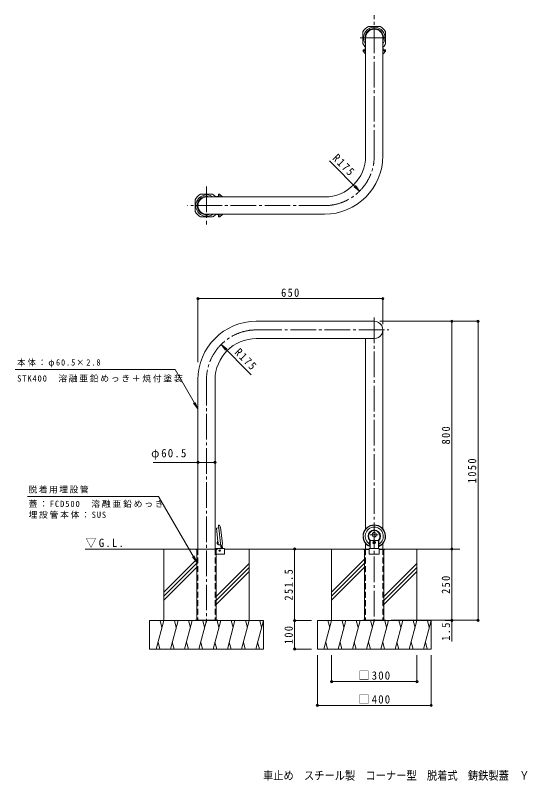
# Model space of a CAD drawing. Units: millimetres at full size, sheet at 1:10; some dimension numbers follow another scale. Extents: x -1749 to 1825, y -1371 to 1318.
# Drawn here: x -1749 to 38, y -1371 to 1318 of the extents above; entities that cross this region are included whole.
import ezdxf
from ezdxf.enums import TextEntityAlignment as Align

# ---------------------------------------------------------------- set-up
doc = ezdxf.new("R2010")
doc.units = ezdxf.units.MM
doc.header["$LTSCALE"] = 10
doc.header["$PDMODE"] = 32
doc.header["$PDSIZE"] = 8
for name, pattern in [('CHAIN2', [12, 9, -1, 1, -1]), ('DASHED1', [1.8, 1.2, -0.6]), ('DASHED2', [3, 2, -1])]:
    doc.linetypes.add(name, pattern=pattern)
for name, color, linetype, lineweight in [('C-0', 7, 'CHAIN2', 9), ('C-1', 7, 'Continuous', 9), ('C-2', 3, 'Continuous', 9), ('C-3', 4, 'Continuous', 9), ('C-4', 7, 'Continuous', 9), ('C-5', 7, 'Continuous', 9), ('C-6', 6, 'Continuous', 5)]:
    doc.layers.add(name, color=color, linetype=linetype, lineweight=lineweight)
doc.layers.add('F-5_F-5ﾚｲﾔ', color=2, linetype='Continuous')
doc.styles.add('ＭＳ ゴシック', font='')
doc.styles.get('ＭＳ ゴシック').set_extended_font_data('MS Gothic')

msp = doc.modelspace()

# ---------------------------------------------------------------- linework, layer by layer
at = {"layer": 'C-0'}
for p, q in [((-487.22, 824.23), (-487.22, 1317.71)), ((-537.22, 1238.73), (-437.22, 1238.73)), ((-1076.72, 715.92), (-1076.72, 582.55)), ((-662.22, 649.23), (-1143.33, 649.23)), ((-487.22, 256.22), (-487.22, -819.8)), ((-901.72, 212.5), (-436.48, 212.5)), ((-1076.72, 37.5), (-1076.72, -814.96)), ((-473.82, -506.88), (-501.27, -506.87))]:
    msp.add_line(p, q, dxfattribs=at)
for centre, start, end in [((-662.22, 824.23), 270, 0), ((-901.72, 37.5), 90, 180)]:
    msp.add_arc(centre, 175, start, end, dxfattribs=at)
at = {"layer": 'C-1'}
for p, q in [((-466.61, 1278.73), (-507.84, 1278.73)), ((-527.22, 1218.12), (-527.22, 1259.35)), ((-447.22, 1259.35), (-447.22, 1218.12)), ((-1097.34, 689.23), (-1056.11, 689.23)), ((-1116.72, 669.85), (-1116.72, 628.62)), ((-1056.11, 609.23), (-1097.34, 609.23)), ((-1116.72, -807.25), (-1116.72, -808.75)), ((-1116.72, -807.25), (-1036.72, -807.25)), ((-1089.22, -807.25), (-1089.22, -808.75)), ((-1064.22, -807.25), (-1064.22, -808.75)), ((-1036.72, -807.25), (-1036.72, -808.75)), ((-527.22, -807.25), (-527.22, -808.75)), ((-527.22, -807.25), (-447.22, -807.25)), ((-507.84, -807.25), (-507.84, -808.75)), ((-466.61, -807.25), (-466.61, -808.75)), ((-447.22, -807.25), (-447.22, -808.75))]:
    msp.add_line(p, q, dxfattribs=at)
for centre, start, end in [((-487.22, 1238.73), 117.26608, 152.73399), ((-487.22, 1238.73), 27.26601, 62.73392), ((-487.22, 1238.73), 207.26601, 227.76116), ((-487.22, 1238.73), 312.23863, 332.73399), ((-1076.72, 649.23), 117.26601, 152.73392), ((-1076.72, 649.23), 42.23863, 62.73399), ((-1076.72, 649.23), 207.26608, 242.73399), ((-1076.72, 649.23), 297.26601, 317.76116)]:
    msp.add_arc(centre, 45, start, end, dxfattribs=at)
at = {"layer": 'C-2'}
for p, q in [((-517.47, 824.23), (-517.47, 1238.73)), ((-456.97, 824.23), (-456.97, 1238.73)), ((-662.22, 679.48), (-1076.72, 679.48)), ((-662.22, 618.98), (-1076.72, 618.98)), ((-901.72, 242.75), (-487.22, 242.75)), ((-456.97, 212.5), (-456.97, -486.58)), ((-901.72, 182.25), (-487.22, 182.25)), ((-517.47, 182.25), (-517.47, -486.64)), ((-1106.97, 37.5), (-1106.97, -557.25)), ((-1046.47, 37.5), (-1046.47, -557.25)), ((-517.47, -537.84), (-517.47, -557.25)), ((-456.97, -538.05), (-456.97, -557.25))]:
    msp.add_line(p, q, dxfattribs=at)
at = {"layer": 'C-2', "linetype": 'DASHED2'}
for p, q in [((-1106.97, -557.25), (-1106.97, -807.25)), ((-1046.47, -557.25), (-1046.47, -807.25)), ((-517.47, -557.25), (-517.47, -807.25)), ((-456.97, -557.25), (-456.97, -807.25))]:
    msp.add_line(p, q, dxfattribs=at)
at = {"layer": 'C-2'}
for centre, radius, start, end in [((-487.22, 1238.73), 30.25, 0, 180), ((-662.22, 824.23), 205.25, 270, 0), ((-662.22, 824.23), 144.75, 270, 0), ((-1076.72, 649.23), 30.25, 90, 270), ((-901.72, 37.5), 205.25, 90, 180), ((-487.22, 212.5), 30.25, 269.99986, 90.00014), ((-901.72, 37.5), 144.75, 90, 180)]:
    msp.add_arc(centre, radius, start, end, dxfattribs=at)
at = {"layer": 'C-3'}
for p, q in [((-526.75, 1192.69), (-526.75, 1195.31)), ((-526.68, 1192.33), (-517.47, 1192.33)), ((-526.52, 1192.06), (-519.3, 1183.19)), ((-525.75, 1196.31), (-517.47, 1196.31)), ((-519, 1202.17), (-519, 1196.31)), ((-518, 1203.17), (-517.47, 1203.17)), ((-456.33, 1203.17), (-456.97, 1203.17)), ((-448.58, 1196.31), (-456.97, 1196.31)), ((-447.65, 1192.33), (-456.97, 1192.33)), ((-455.33, 1202.17), (-455.33, 1196.31)), ((-447.81, 1192.06), (-455.03, 1183.19)), ((-447.58, 1192.69), (-447.58, 1195.31)), ((-518.52, 1182.82), (-517.47, 1182.82)), ((-455.81, 1182.82), (-456.97, 1182.82)), ((-1041.16, 680.12), (-1041.16, 679.48)), ((-1040.16, 681.12), (-1034.3, 681.12)), ((-1034.3, 687.87), (-1034.3, 679.48)), ((-1030.68, 688.87), (-1033.3, 688.87)), ((-1030.32, 688.81), (-1030.32, 679.48)), ((-1030.05, 688.65), (-1021.18, 681.42)), ((-1020.81, 680.65), (-1020.81, 679.48)), ((-1041.16, 618.46), (-1041.16, 618.98)), ((-1034.3, 610.71), (-1034.3, 618.98)), ((-1030.32, 609.77), (-1030.32, 618.98)), ((-1020.81, 617.93), (-1020.81, 618.98)), ((-1040.16, 617.46), (-1034.3, 617.46)), ((-1030.68, 609.71), (-1033.3, 609.71)), ((-1030.05, 609.93), (-1021.18, 617.16)), ((-1026.35, -548.46), (-1034.27, -473.06)), ((-1034.02, -472.85), (-1031.63, -473.5)), ((-1031.63, -473.5), (-1027.02, -479.84)), ((-1020.81, -538.95), (-1027.02, -479.84)), ((-494.22, -507.92), (-494.22, -505.83)), ((-480.22, -507.88), (-480.22, -505.88)), ((-1036.37, -529.59), (-1036.37, -529.65)), ((-1036.37, -529.65), (-1035.03, -542.38)), ((-503.56, -539.69), (-503.56, -532.27)), ((-502.56, -548.16), (-502.57, -532.27)), ((-502.49, -528.34), (-500.55, -527.76)), ((-471.83, -528.36), (-473.76, -527.77)), ((-471.73, -548.18), (-471.74, -532.28)), ((-470.74, -539.71), (-470.74, -532.28)), ((-1114.22, -557.25), (-1114.22, -558.75)), ((-1110.72, -558.75), (-1114.22, -558.75)), ((-1110.72, -558.75), (-1110.72, -807.25)), ((-1042.72, -558.75), (-1039.22, -558.75)), ((-1042.72, -558.75), (-1042.72, -807.25)), ((-1039.22, -557.25), (-1039.22, -558.75)), ((-1027.85, -542.52), (-1035.03, -542.38)), ((-1023.91, -547.01), (-1026.05, -548.62)), ((-1021.99, -542.03), (-1023.91, -547.01)), ((-1020.81, -538.95), (-1021.99, -542.03)), ((-524.72, -557.25), (-524.72, -558.75)), ((-524.72, -557.25), (-504.72, -557.25)), ((-524.72, -558.75), (-504.72, -558.75)), ((-521.22, -558.75), (-521.22, -807.25)), ((-503, -546.82), (-503.56, -539.69)), ((-471.29, -546.84), (-470.74, -539.71)), ((-469.72, -557.25), (-449.72, -557.25)), ((-469.72, -558.75), (-449.72, -558.75)), ((-453.22, -558.75), (-453.22, -807.25)), ((-449.72, -557.25), (-449.72, -558.75))]:
    msp.add_line(p, q, dxfattribs=at)
at = {"layer": 'C-3', "color": 2}
for p, q in [((-1038.47, -532.64), (-1039.18, -533.51)), ((-1039.18, -533.51), (-1037.98, -533.39)), ((-1038.72, -537.89), (-1039.18, -533.51)), ((-1038.47, -532.64), (-1038.07, -532.59)), ((-1038.28, -530.6), (-1037.92, -529.81)), ((-1038.28, -530.6), (-1037.23, -540.55)), ((-1037.92, -529.81), (-1036.37, -529.65)), ((-502.07, -532.27), (-502.06, -554.95)), ((-477.21, -527.28), (-497.1, -527.27)), ((-487.15, -532.84), (-488.65, -533.71)), ((-485.66, -533.71), (-487.15, -532.84)), ((-485.66, -535.44), (-487.15, -536.31)), ((-485.66, -535.44), (-485.66, -533.71)), ((-472.24, -532.28), (-472.22, -554.94)), ((-1038.72, -537.89), (-1037.52, -537.76)), ((-1037.84, -538.6), (-1038.72, -537.89)), ((-1037.84, -538.6), (-1037.44, -538.56)), ((-1037.23, -540.55), (-1036.72, -541.25)), ((-1036.72, -541.25), (-1035.16, -541.09)), ((-1020.84, -554.95), (-1022.15, -542.44))]:
    msp.add_line(p, q, dxfattribs=at)
at = {"layer": 'C-3', "color": 2, "linetype": 'CHAIN2'}
msp.add_line((-482.64, -534.58), (-491.67, -534.57), dxfattribs=at)
at = {"layer": 'C-3', "linetype": 'DASHED2'}
for p, q in [((-1109.22, -558.75), (-1109.22, -807.25)), ((-1044.22, -558.75), (-1044.22, -807.25)), ((-519.72, -558.75), (-519.72, -807.25)), ((-454.72, -558.75), (-454.72, -807.25))]:
    msp.add_line(p, q, dxfattribs=at)
at = {"layer": 'C-3', "color": 3}
for p, q in [((-1015.47, -554.95), (-1046.47, -554.95)), ((-1013.97, -573.95), (-1013.97, -556.45)), ((-504.72, -554.95), (-504.72, -575.45)), ((-504.72, -554.95), (-469.72, -554.95)), ((-469.72, -554.95), (-469.72, -575.45)), ((-1015.47, -575.45), (-1042.72, -575.45)), ((-504.72, -575.45), (-469.72, -575.45))]:
    msp.add_line(p, q, dxfattribs=at)
at = {"layer": 'C-3', "color": 7}
for p, q in [((-1025.66, -554.95), (-1026.35, -548.46)), ((-1022.44, -554.95), (-1023.41, -545.73))]:
    msp.add_line(p, q, dxfattribs=at)
at = {"layer": 'C-3'}
msp.add_lwpolyline([(-1034.17, -482.37), (-1041.16, -484), (-1036.37, -529.59)], dxfattribs=at)
at = {"layer": 'C-3', "color": 2}
msp.add_lwpolyline([(-487.15, -536.31), (-488.64, -535.44), (-488.65, -533.71)], dxfattribs=at)
at = {"layer": 'C-3'}
msp.add_circle((-1030.37, -562.75), 2.5, dxfattribs=at)
for centre, radius, start, end in [((-487.22, 1238.73), 37.5, 90, 216.22844), ((-487.22, 1238.73), 32.5, 90, 201.44483), ((-487.22, 1238.73), 37.5, 323.77124, 90), ((-487.22, 1238.73), 32.5, 338.55458, 90), ((-525.75, 1195.31), 1, 90, 180), ((-525.75, 1192.69), 1, 180, 219.17331), ((-518.52, 1183.82), 1, 219.17331, 270), ((-518, 1202.17), 1, 90, 180), ((-456.33, 1202.17), 1, 0, 90), ((-455.81, 1183.82), 1, 270, 320.82669), ((-448.58, 1195.31), 1, 0, 90), ((-448.58, 1192.69), 1, 320.82669, 0), ((-1076.72, 649.23), 37.5, 53.77124, 180), ((-1076.72, 649.23), 32.5, 68.55458, 180), ((-1040.16, 680.12), 1, 90, 180), ((-1033.3, 687.87), 1, 90, 180), ((-1030.68, 687.87), 1, 50.82669, 90), ((-1021.81, 680.65), 1, 0, 50.82669), ((-1076.72, 649.23), 37.5, 180, 306.22844), ((-1076.72, 649.23), 32.5, 180, 291.44483), ((-1040.16, 618.46), 1, 180, 270), ((-1033.3, 610.71), 1, 180, 270), ((-1030.68, 610.71), 1, 270, 309.17331), ((-1021.81, 617.93), 1, 309.17331, 0), ((-1034.07, -473.04), 0.2, 74.79398, 186), ((-1034.4, -481.4), 1, 283.12502, 6), ((-487.22, -505.88), 7, 0, 179.66042), ((-487.22, -507.88), 7, 180.33958, 0), ((-1027.87, -543.52), 1, 6, 88.87498), ((-1026.15, -548.44), 0.2, 186, 297.20602)]:
    msp.add_arc(centre, radius, start, end, dxfattribs=at)
at = {"layer": 'C-3', "linetype": 'DASHED2'}
for centre, start, end in [((-1110.72, -558.75), 0, 90), ((-1042.72, -558.75), 90, 180)]:
    msp.add_arc(centre, 1.5, start, end, dxfattribs=at)
at = {"layer": 'C-3', "color": 3}
for centre, start, end in [((-1015.47, -556.45), 0, 90), ((-1015.47, -573.95), 270, 0)]:
    msp.add_arc(centre, 1.5, start, end, dxfattribs=at)
at = {"layer": 'C-3', "linetype": 'DASHED1'}
for centre, start, end in [((-521.22, -558.75), 0, 90), ((-453.22, -558.75), 90, 180)]:
    msp.add_arc(centre, 1.5, start, end, dxfattribs=at)
at = {"layer": 'C-3'}
for centre, major_axis, start_param, end_param in [((-487.17, -512.28), (-4.16, 39.58), 3.4553706, 8.9007544), ((-487.17, -512.28), (-4.06, 38.59), 3.4806005, 8.8763306), ((-487.17, -512.28), (-3.35, 31.83), 3.5785013, 8.7784298), ((-487.17, -512.28), (-2.3, 21.88), 3.8315417, 8.5253894), ((-487.17, -512.28), (-2.09, 19.89), 3.7948949, 8.5620362), ((-497.1, -532.27), (-0.68, 6.46), 0.9210955, 1.4660766), ((-503.48, -528.38), (-0.105, 0.995), 4.0626882, 5.3837967), ((-497.1, -532.27), (-0.57, 5.47), 0.6466607, 1.4660766), ((-501.52, -527.52), (-0.105, 0.995), 3.7882534, 5.4204436), ((-472.8, -527.53), (-0.105, 0.995), 0.6533022, 2.2854924), ((-477.21, -532.28), (-0.57, 5.47), 4.6076692, 5.4270851), ((-470.83, -528.4), (-0.105, 0.995), 0.6899491, 2.0110576), ((-477.21, -532.28), (-0.68, 6.46), 4.6076692, 5.1526503), ((-503.5, -546.86), (-0.052, 0.497), 2.5931453, 4.6855146), ((-503.06, -548.16), (-0.052, 0.497), 2.6175691, 4.6076692), ((-471.23, -548.18), (-0.052, 0.497), 1.4660766, 3.4561767), ((-470.79, -546.87), (-0.052, 0.497), 1.3882312, 3.4806005)]:
    msp.add_ellipse(centre, major_axis=major_axis, ratio=0.9945, start_param=start_param, end_param=end_param, dxfattribs=at)
at = {"layer": 'C-3', "color": 2}
for centre, start_param, end_param in [((-497.1, -532.27), 6.1784656, 7.7492619), ((-477.21, -532.28), 4.6076692, 6.1784656)]:
    msp.add_ellipse(centre, major_axis=(-0.52, 4.97), ratio=0.9945, start_param=start_param, end_param=end_param, dxfattribs=at)
for major_axis in [(-0.5, 4.72), (-0.44, 4.23)]:
    msp.add_ellipse((-487.15, -534.57), major_axis=major_axis, ratio=0.9945, dxfattribs=at)
at = {"layer": 'C-4'}
for p, q in [((-538.48, 700.49), (-558.31, 715.71)), ((-1106.97, 325.46), (-1106.97, 99.01)), ((-456.97, 325.46), (-456.97, 232.5)), ((-1106.97, 322.46), (-456.97, 322.46)), ((-119.37, 242.75), (-467.22, 242.75)), ((-214.48, 242.75), (-214.48, -557.25)), ((-122.37, 242.75), (-122.37, -807.25)), ((-1025.47, 161.24), (-1005.63, 146.02)), ((-1106.97, -252.9), (-1264.72, -252.9)), ((-1106.97, -252.9), (-1046.47, -252.9)), ((-767, -557.25), (-767, -808.75)), ((-214.48, -557.25), (-214.48, -807.25)), ((-770, -808.75), (-707.22, -808.75)), ((-767, -808.75), (-767, -908.75)), ((-119.37, -807.25), (-427.22, -807.25)), ((-211.48, -808.75), (-237.98, -808.75)), ((-214.48, -807.25), (-214.48, -882.46)), ((-770, -908.75), (-707.22, -908.75)), ((-687.22, -1109.61), (-687.22, -930.45)), ((-637.22, -1025.89), (-637.22, -930.45)), ((-337.22, -1025.89), (-337.22, -930.45)), ((-287.22, -1109.61), (-287.22, -930.45)), ((-637.22, -1022.89), (-337.22, -1022.89)), ((-687.22, -1106.61), (-287.22, -1106.61))]:
    msp.add_line(p, q, dxfattribs=at)
for points in [[(-644.55, 806.55), (-538.48, 700.49), (-553.7, 720.32)], [(-919.4, 55.17), (-1025.47, 161.24), (-1010.25, 141.41)]]:
    msp.add_lwpolyline(points, dxfattribs=at)
for p in [(-1106.97, 322.46), (-456.97, 322.46), (-214.48, 242.75), (-122.37, 242.75), (-1106.97, -252.9), (-1046.47, -252.9), (-767, -557.25), (-214.48, -557.25), (-767, -808.75), (-214.48, -807.25), (-214.48, -808.75), (-122.37, -807.25), (-767, -908.75), (-637.22, -1022.89), (-337.22, -1022.89), (-687.22, -1106.61), (-287.22, -1106.61)]:
    msp.add_point(p, dxfattribs=at)
at = {"layer": 'C-5'}
for p, q in [((-1187.27, 73.71), (-1748.68, 73.71)), ((-1187.27, 73.71), (-1106.97, -64.97)), ((-1106.97, -64.97), (-1122.19, -45.14)), ((-1106.97, -64.97), (-1116.54, -41.87)), ((-1705.6, -372.52), (-1244.88, -372.52)), ((-1110.72, -604.2), (-1244.88, -372.52)), ((-1110.72, -604.2), (-1125.94, -584.37)), ((-1110.72, -604.2), (-1120.29, -581.11))]:
    msp.add_line(p, q, dxfattribs=at)
at = {"layer": 'C-6'}
for p, q in [((-1039.22, -557.25), (-1502.72, -557.25)), ((-1226.72, -557.25), (-1226.72, -808.75)), ((-524.72, -557.25), (-1013.97, -557.25)), ((-926.72, -557.25), (-926.72, -808.75)), ((-637.22, -557.25), (-637.22, -808.75)), ((-186.47, -557.25), (-449.72, -557.25)), ((-337.22, -557.25), (-337.22, -808.75)), ((-1110.72, -592.95), (-1226.72, -708.95)), ((-1110.72, -607.09), (-1226.72, -723.09)), ((-926.72, -607.83), (-1042.72, -723.83)), ((-521.22, -592.95), (-637.22, -708.95)), ((-521.22, -607.09), (-637.22, -723.09)), ((-337.22, -607.83), (-453.22, -723.83)), ((-1110.72, -621.23), (-1226.72, -737.23)), ((-926.72, -621.97), (-1042.72, -737.97)), ((-926.72, -636.11), (-1042.72, -752.11)), ((-521.22, -621.23), (-637.22, -737.23)), ((-337.22, -621.97), (-453.22, -737.97)), ((-337.22, -636.11), (-453.22, -752.11)), ((-1226.72, -808.75), (-1253.52, -908.75)), ((-1239.77, -808.75), (-1233.25, -833.1)), ((-1176.72, -808.75), (-1203.52, -908.75)), ((-1189.77, -808.75), (-1183.25, -833.1)), ((-1126.72, -808.75), (-1153.52, -908.75)), ((-1139.77, -808.75), (-1133.25, -833.1)), ((-1076.72, -808.75), (-1103.52, -908.75)), ((-1089.77, -808.75), (-1083.25, -833.1)), ((-1076.72, -808.75), (-876.72, -808.75)), ((-1026.72, -808.75), (-1053.52, -908.75)), ((-1039.77, -808.75), (-1033.25, -833.1)), ((-976.72, -808.75), (-1003.52, -908.75)), ((-989.77, -808.75), (-983.25, -833.1)), ((-926.72, -808.75), (-953.52, -908.75)), ((-939.77, -808.75), (-933.25, -833.1)), ((-876.72, -808.75), (-903.52, -908.75)), ((-889.77, -808.75), (-883.25, -833.1)), ((-876.72, -808.75), (-876.72, -908.75)), ((-637.22, -808.75), (-664.02, -908.75)), ((-650.27, -808.75), (-643.75, -833.1)), ((-587.22, -808.75), (-614.02, -908.75)), ((-600.27, -808.75), (-593.75, -833.1)), ((-537.22, -808.75), (-564.02, -908.75)), ((-550.27, -808.75), (-543.75, -833.1)), ((-487.22, -808.75), (-514.02, -908.75)), ((-500.27, -808.75), (-493.75, -833.1)), ((-487.22, -808.75), (-287.22, -808.75)), ((-437.22, -808.75), (-464.02, -908.75)), ((-450.27, -808.75), (-443.75, -833.1)), ((-387.22, -808.75), (-414.02, -908.75)), ((-400.27, -808.75), (-393.75, -833.1)), ((-337.22, -808.75), (-364.02, -908.75)), ((-350.27, -808.75), (-343.75, -833.1)), ((-287.22, -808.75), (-314.02, -908.75)), ((-300.27, -808.75), (-293.75, -833.1)), ((-287.22, -808.75), (-287.22, -908.75)), ((-1240.47, -908.75), (-1246.99, -884.4)), ((-1190.47, -908.75), (-1196.99, -884.4)), ((-1140.47, -908.75), (-1146.99, -884.4)), ((-1090.47, -908.75), (-1096.99, -884.4)), ((-1040.47, -908.75), (-1046.99, -884.4)), ((-990.47, -908.75), (-996.99, -884.4)), ((-940.47, -908.75), (-946.99, -884.4)), ((-890.47, -908.75), (-896.99, -884.4)), ((-650.97, -908.75), (-657.49, -884.4)), ((-600.97, -908.75), (-607.49, -884.4)), ((-550.97, -908.75), (-557.49, -884.4)), ((-500.97, -908.75), (-507.49, -884.4)), ((-450.97, -908.75), (-457.49, -884.4)), ((-400.97, -908.75), (-407.49, -884.4)), ((-350.97, -908.75), (-357.49, -884.4)), ((-300.97, -908.75), (-307.49, -884.4)), ((-1276.72, -908.75), (-876.72, -908.75)), ((-687.22, -908.75), (-287.22, -908.75))]:
    msp.add_line(p, q, dxfattribs=at)
for points in [[(-1076.72, -808.75), (-1276.72, -808.75), (-1276.72, -908.75)], [(-487.22, -808.75), (-687.22, -808.75), (-687.22, -908.75)]]:
    msp.add_lwpolyline(points, dxfattribs=at)

# ---------------------------------------------------------------- texts
at = {"layer": 'C-4', "color": 2, "char_height": 29.33, "attachment_point": 7, "style": 'ＭＳ ゴシック'}
for s, insert, rotation in [('\\T1.28;\\W0.9;R175', (-636.64, 812.79), 315), ('\\T1.28;\\W0.9;R175', (-980.75, 130.66), 315), ('\\T1.27;\\W0.9;800', (-220.48, -189.75), 90), ('\\T1.28;\\W0.9;1050', (-128.37, -326), 90), ('\\T1.28;\\W0.9;251.5', (-773, -738), 90), ('\\T1.27;\\W0.9;250', (-220.48, -714.75), 90), ('\\T1.27;\\W0.9;100', (-773, -891.25), 90), ('\\T1.27;\\W0.9;1.5', (-220.48, -879.28), 90)]:
    msp.add_mtext(s, dxfattribs=dict(at, insert=insert, rotation=rotation))
for s, insert in [('\\T1.27;\\W0.9;650', (-814.47, 328.46)), ('\\T1.22;\\W0.95;φ60.5', (-1271.09, -242.9)), ('\\T1.21;\\W0.95;□300', (-542.22, -1016.89)), ('\\T1.21;\\W0.95;□400', (-542.22, -1100.61))]:
    msp.add_mtext(s, dxfattribs=dict(at, insert=insert))
at = {"layer": 'C-5', "char_height": 21.99, "attachment_point": 7, "style": 'ＭＳ ゴシック'}
for s, insert in [('\\T1.25;\\W0.95;本体：φ60.5×2.8', (-1742.27, 81.43)), ('\\T1.2;STK400\u3000溶融亜鉛めっき＋焼付塗装', (-1742.27, 28.52)), ('\\T1.17;脱着用埋設管', (-1702.04, -361.59)), ('\\T1.21;蓋：FCD500\u3000溶融亜鉛めっき', (-1702.04, -412.09)), ('\\T1.2;埋設管本体：SUS', (-1702.04, -450.37))]:
    msp.add_mtext(s, dxfattribs=dict(at, insert=insert))
at = {"layer": 'C-5', "color": 2, "insert": (-1501.62, -552.89), "char_height": 29.33, "attachment_point": 7, "style": 'ＭＳ ゴシック'}
msp.add_mtext('\\T1.22;\\W0.95;▽G.L.', dxfattribs=at)
at = {"layer": 'F-5_F-5ﾚｲﾔ', "style": 'ＭＳ ゴシック', "width": 0.9}
msp.add_text('車止め\u3000スチール製\u3000コーナー型\u3000脱着式\u3000鋳鉄製蓋\u3000ＹＤ６Ｈ５－ＨＤ', height=29.33, dxfattribs=at).set_placement((-878.19, -1376.43), align=Align.BOTTOM_LEFT)

doc.saveas('drawing.dxf')
